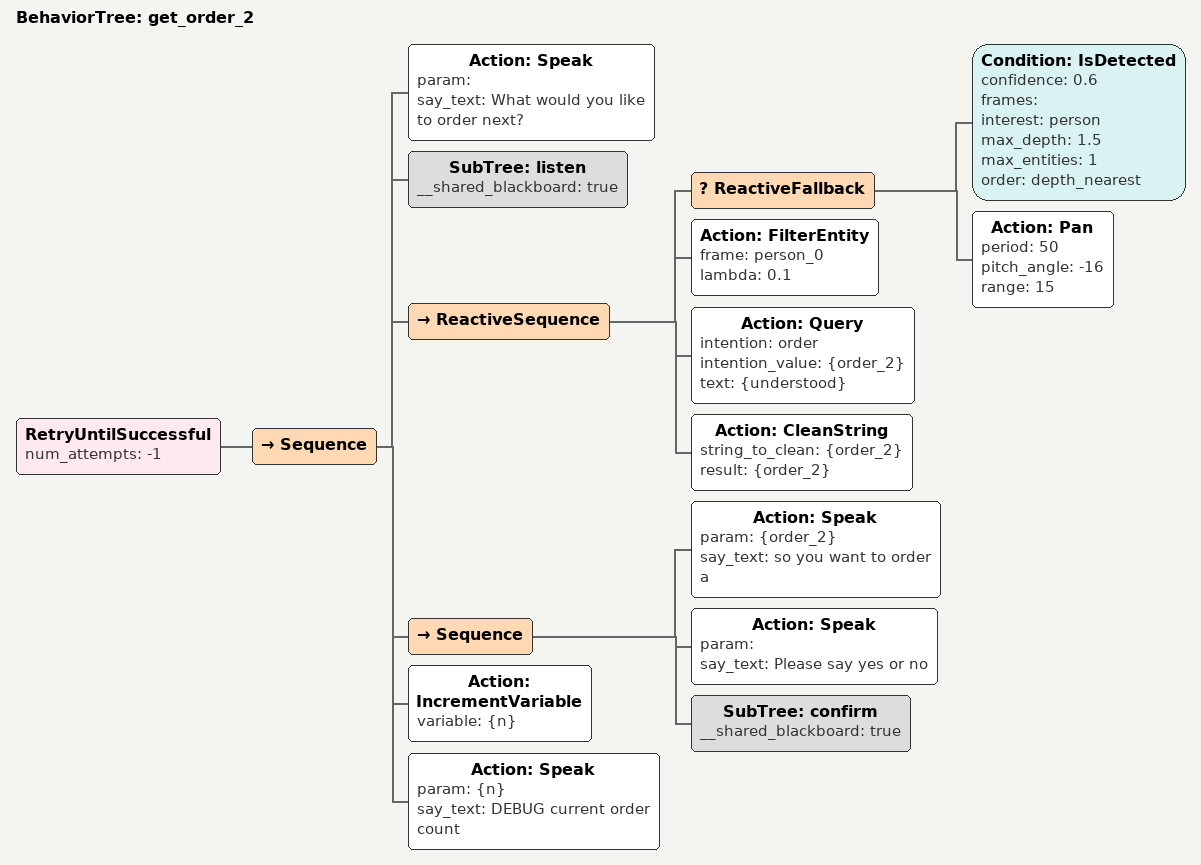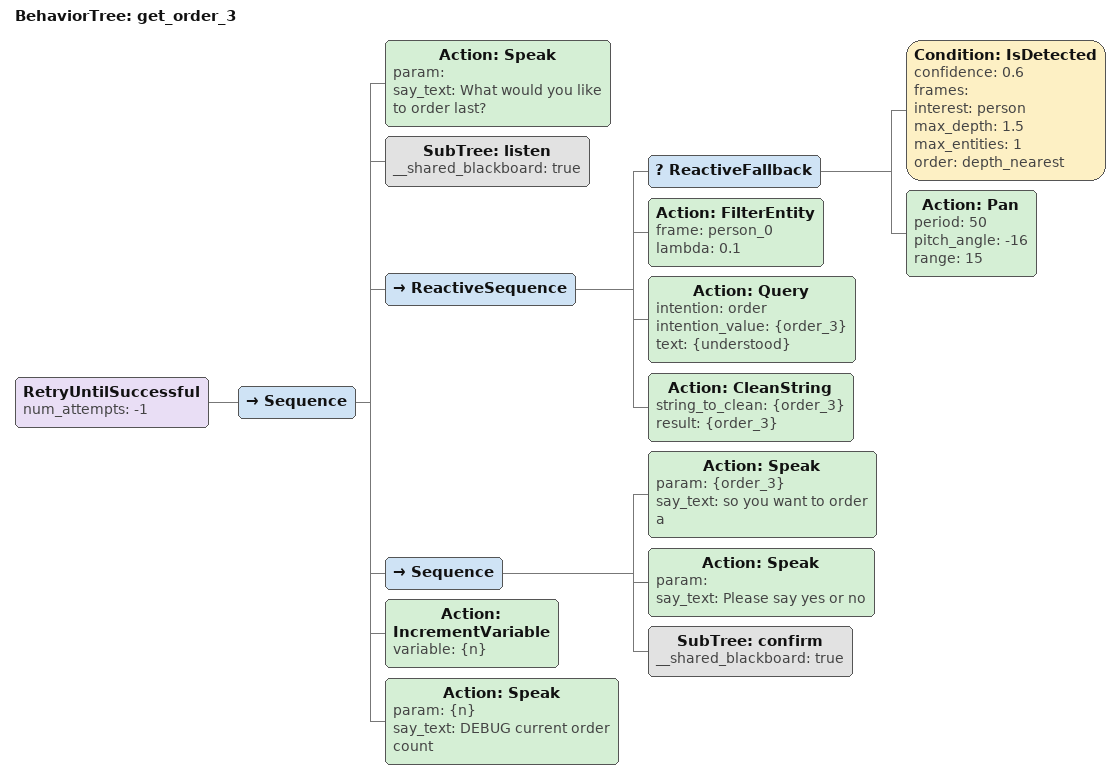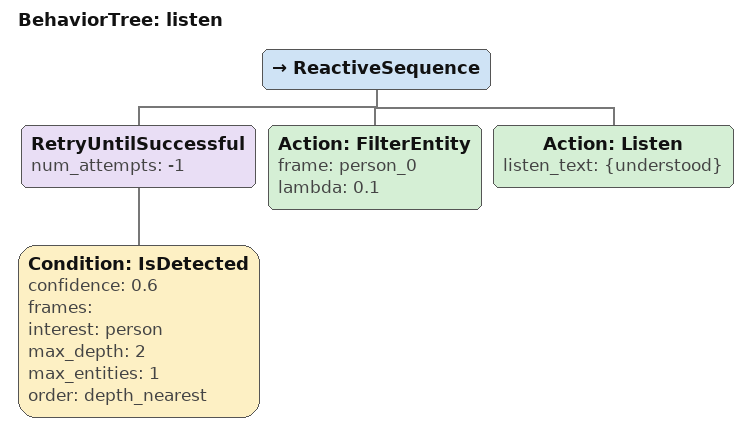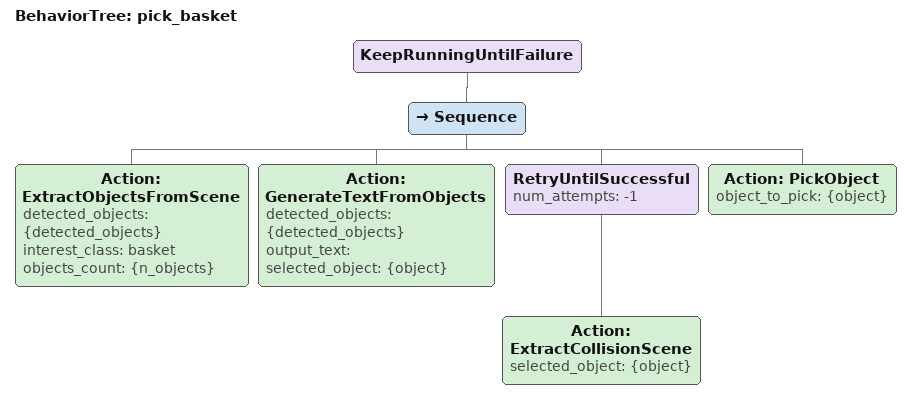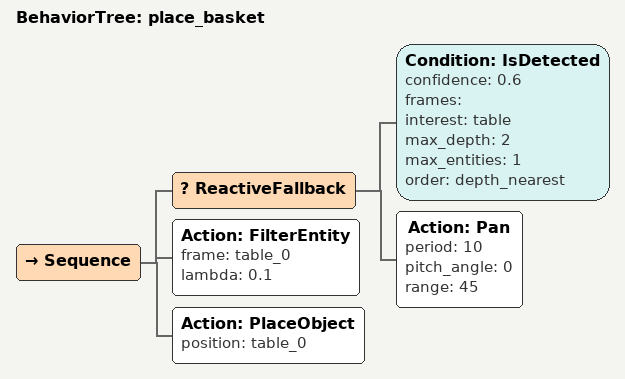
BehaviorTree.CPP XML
<BehaviorTree ID="get_order_2">
    <RetryUntilSuccessful num_attempts="-1">
        <Sequence>
            <Action ID="Speak" param="" say_text="What would you like to order next?"/>
            <SubTree ID="listen" __shared_blackboard="true"/>
            <ReactiveSequence>
                <ReactiveFallback>
                    <Condition ID="IsDetected" confidence="0.6" frames="" interest="person" max_depth="1.5" max_entities="1" order="depth_nearest"/>

                    <Action ID="Pan" period="50" pitch_angle="-16" range="15"/>
                </ReactiveFallback>
                <Action ID="FilterEntity" frame="person_0" lambda="0.1"/>
                <Action ID="Query" intention="order" intention_value="{order_2}" text="{understood}"/>
                <Action ID="CleanString" string_to_clean="{order_2}" result="{order_2}"/>
            </ReactiveSequence>
            <Sequence>
                <Action ID="Speak" param="{order_2}" say_text="so you want to order a"/>
                <Action ID="Speak" param="" say_text="Please say yes or no"/>
                <SubTree ID="confirm" __shared_blackboard="true"/>
            </Sequence>
            <Action ID="IncrementVariable" variable="{n}"/>
            <Action ID="Speak" param="{n}" say_text=" DEBUG current order count"/>
        </Sequence>
    </RetryUntilSuccessful>
</BehaviorTree>

<BehaviorTree ID="get_order_3">
    <RetryUntilSuccessful num_attempts="-1">
        <Sequence>
            <Action ID="Speak" param="" say_text="What would you like to order last?"/>
            <SubTree ID="listen" __shared_blackboard="true"/>
            <ReactiveSequence>
                <ReactiveFallback>
                    <Condition ID="IsDetected" confidence="0.6" frames="" interest="person" max_depth="1.5" max_entities="1" order="depth_nearest"/>

                    <Action ID="Pan" period="50" pitch_angle="-16" range="15"/>
                </ReactiveFallback>
                <Action ID="FilterEntity" frame="person_0" lambda="0.1"/>
                <Action ID="Query" intention="order" intention_value="{order_3}" text="{understood}"/>
                <Action ID="CleanString" string_to_clean="{order_3}" result="{order_3}"/>
            </ReactiveSequence>
            <Sequence>
                <Action ID="Speak" param="{order_3}" say_text="so you want to order a"/>
                <Action ID="Speak" param="" say_text="Please say yes or no"/>
                <SubTree ID="confirm" __shared_blackboard="true"/>
            </Sequence>
            <Action ID="IncrementVariable" variable="{n}"/>
            <Action ID="Speak" param="{n}" say_text=" DEBUG current order count"/>
        </Sequence>
    </RetryUntilSuccessful>
</BehaviorTree>

<BehaviorTree ID="listen">
    <ReactiveSequence>
        <RetryUntilSuccessful num_attempts="-1">
            <Condition ID="IsDetected" confidence="0.6" frames="" interest="person" max_depth="2" max_entities="1" order="depth_nearest"/>
        </RetryUntilSuccessful>
        <Action ID="FilterEntity" frame="person_0" lambda="0.1"/>
        <Action ID="Listen" listen_text="{understood}"/>
    </ReactiveSequence>
</BehaviorTree>

<BehaviorTree ID="pick_basket">
    <KeepRunningUntilFailure>
        <Sequence>
            <Action ID="ExtractObjectsFromScene" detected_objects="{detected_objects}" interest_class="basket" objects_count="{n_objects}"/>
            <Action ID="GenerateTextFromObjects" detected_objects="{detected_objects}" output_text="" selected_object="{object}"/>
            <RetryUntilSuccessful num_attempts="-1">
                <Action ID="ExtractCollisionScene" selected_object="{object}"/>
            </RetryUntilSuccessful>
            <Action ID="PickObject" object_to_pick="{object}"/>
        </Sequence>
    </KeepRunningUntilFailure>
</BehaviorTree>

<BehaviorTree ID="place_basket">
    <Sequence>
        <ReactiveFallback>
            <Condition ID="IsDetected" confidence="0.6" frames="" interest="table" max_depth="2" max_entities="1" order="depth_nearest"/>
            <Action ID="Pan" period="10" pitch_angle="0" range="45"/>
        </ReactiveFallback>
        <Action ID="FilterEntity" frame="table_0" lambda="0.1"/>
        <Action ID="PlaceObject" position="table_0"/>
    </Sequence>
</BehaviorTree>
